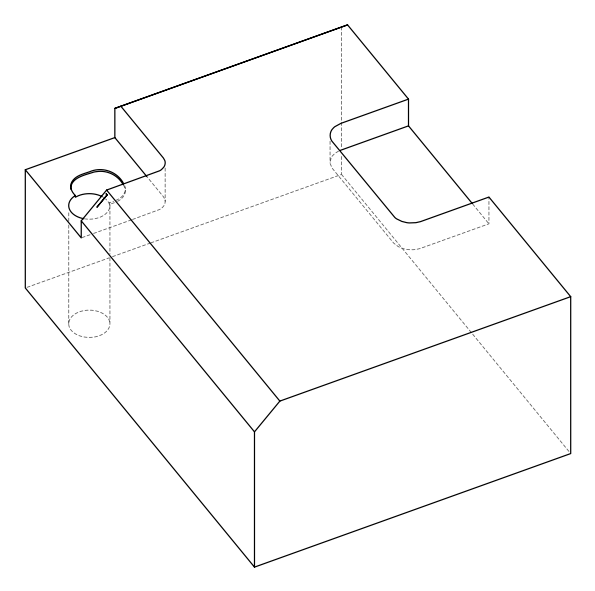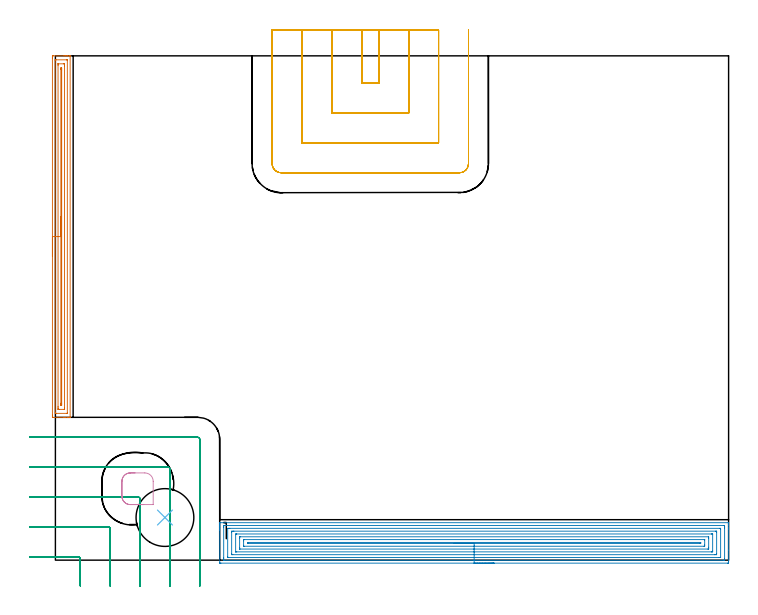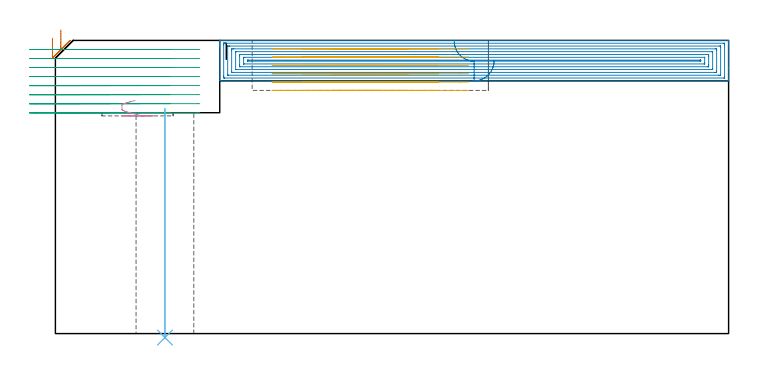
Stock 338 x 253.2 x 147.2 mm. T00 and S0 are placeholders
(PLAN: 6 operations, 2 tool changes, 43.7 min)
(1 AREA_MILL | FG_CHAMFER_SURFACE | UGT0205_001 | 5.98 min | 7404 mm3)
(2 AREA_MILL_1 | FG_CHAMFER_SURFACE_1 | UGT0205_001 | 16.58 min | 54279 mm3)
(3 MILL_CORNER_NOTCH_RECTANGULAR | CORNER_NOTCH_RECTANGULAR | UGT0201_094 | Follow Part, ap 5, ae 75% | 8.99 min | 211941 mm3)
(4 MILL_RECTANGULAR_POCKET | POCKET_RECTANGULAR_STRAIGHT | UGT0201_094 | Follow Part, ap 5, ae 75% | 0.25 min | 1793 mm3)
(5 MILL_SLOT | SLOT_PARTIAL_RECTANGULAR | UGT0201_094 | Follow Part, ap 5, ae 75% | 11.43 min | 202250 mm3)
(6 INDEXABLE_INSERT_DRILL_THROUGH_HOLE_FROM_SOLID | STEP1HOLE | NXT0302_029 | 0.47 min | 72764 mm3)
(TOOL UGT0205_001 | Chamfer Mill 20 x 3 x 45 deg. | D20 FL50 Z2)
(TOOL UGT0201_094 | End mill 20 mm | D20 FL38 Z4)
(TOOL NXT0302_029 | Index. Insert Drill 29mm [880-D2900L32-05] | D29 PA176 FL145 Z2)
(OP 1 AREA_MILL)
G17 G21 G94 G90
T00 M6
G54
G17 G0 G90 X-1.5 Y152.45 S1061 M3
G43 Z157.2 H0
Z148.3
G94 G1 Y152.488 Z147.428 F250.
Y152.602 Z146.564
Y152.791 Z145.712
Y153.053 Z144.88
Y153.387 Z144.074
Y153.79 Z143.3
Y154.258 Z142.564
Y154.79 Z141.872
Y155.379 Z141.229
Y156.022 Z140.64
Y156.714 Z140.108
Y157.45 Z139.64
Y158.224 Z139.237
Y159.03 Z138.903
Y159.862 Z138.641
Y160.714 Z138.452
Y161.578 Z138.338
Y162.45 Z138.3
Y252.182
X-1.499 Y252.594 Z138.301
X-1.495 Y253.069 Z138.303
X-1.492 Y253.191 Z138.306
X-1.024 Y253.2 Z138.773
X4.275 Z144.069
X4.841 Z144.638
X5.158 Z144.954
X5.724 Z145.521
X6.041 Z145.836
X7.059 Z146.858
X7.388 Y253.193 Z147.179
X7.397 Y253.191 Z147.188
X7.4 Y253.04 Z147.2
Y71.86
X7.397 Y71.707 Z147.188
X7.388 Y71.7 Z147.178
X7.059 Z146.858
X6.674 Z146.474
X6.041 Z145.836
X4.841 Z144.638
X4.275 Z144.069
X-1.024 Y71.701 Z138.773
X-1.253 Y71.704 Z138.544
X-1.492 Y71.709 Z138.306
X-1.495 Y71.831 Z138.303
X-1.499 Y72.306 Z138.301
X-1.5 Y72.787 Z138.3
Y162.45
X-0.086 Z139.714
Y251.018
X-0.084 Y251.122 Z139.716
X-0.081 Y251.173 Z139.719
X-0.078 Y251.19 Z139.722
X-0.032 Y251.193 Z139.768
X0.355 Y251.199 Z140.155
X5.655 Z145.455
X5.875 Y251.194 Z145.675
X5.979 Y251.189 Z145.779
X5.985 Y250.865 Z145.785
X5.986 Y250.809 Z145.786
Y73.882
X5.984 Y73.778 Z145.784
X5.981 Y73.727 Z145.781
X5.978 Y73.71 Z145.778
X5.932 Y73.707 Z145.732
X5.545 Y73.701 Z145.345
X0.245 Z140.045
X0.025 Y73.706 Z139.825
X-0.079 Y73.711 Z139.721
X-0.085 Y74.035 Z139.715
X-0.086 Y74.091 Z139.714
Y162.45
X1.328 Z141.128
X1.329 Y248.431 Z141.129
X1.331 Y249.024 Z141.131
X1.334 Y249.172 Z141.134
X1.335 Y249.185 Z141.135
X1.348 Y249.19 Z141.148
X1.393 Y249.196 Z141.193
X1.451 Y249.199 Z141.251
X4.101 Y249.2 Z143.901
X4.275 Y249.198 Z144.075
X4.449 Y249.194 Z144.249
X4.559 Y249.19 Z144.359
X4.565 Y249.123 Z144.365
X4.567 Y249.024 Z144.367
X4.57 Y248.725 Z144.37
X4.571 Y248.131 Z144.371
X4.572 Y247.831 Z144.372
X4.571 Y76.469 Z144.371
X4.569 Y75.876 Z144.369
X4.566 Y75.728 Z144.366
X4.565 Y75.715 Z144.365
X4.552 Y75.71 Z144.352
X4.507 Y75.704 Z144.307
X4.448 Y75.701 Z144.248
X1.799 Y75.7 Z141.599
X1.625 Y75.702 Z141.425
X1.451 Y75.706 Z141.251
X1.341 Y75.71 Z141.141
X1.335 Y75.777 Z141.135
X1.333 Y75.876 Z141.133
X1.329 Y76.175 Z141.129
Y76.769
X1.328 Y77.069 Z141.128
Y162.45
X2.743 Z142.543
Y246.346
X2.745 Y246.765 Z142.545
X2.749 Y246.996 Z142.549
X2.755 Y247.19 Z142.555
X2.95 Y247.191 Z142.75
X3.145 Y247.19 Z142.945
X3.15 Y247.002 Z142.95
X3.156 Y246.585 Z142.956
X3.157 Y245.69 Z142.957
Y78.554
X3.155 Y78.135 Z142.955
X3.151 Y77.904 Z142.951
X3.145 Y77.71 Z142.945
X2.95 Y77.709 Z142.75
X2.755 Y77.71 Z142.555
X2.75 Y77.898 Z142.55
X2.744 Y78.315 Z142.544
X2.743 Y78.554 Z142.543
Y78.791
Y162.45
Y163.322 Z142.581
Y164.186 Z142.695
Y165.038 Z142.883
Y165.87 Z143.146
Y166.676 Z143.48
Y167.45 Z143.882
Y168.186 Z144.351
Y168.878 Z144.882
Y169.521 Z145.472
Y170.11 Z146.115
Y170.642 Z146.807
Y171.11 Z147.543
Y171.513 Z148.317
Y171.847 Z149.122
Y172.109 Z149.954
Y172.298 Z150.806
Y172.412 Z151.671
Y172.45 Z152.543
G0 Z157.2
M5
M2
(OP 2 AREA_MILL_1)
G17 G21 G94 G90
T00 M6
G54
G17 G0 G90 X220.25 Y-1.5 S1061 M3
G43 Z157.2 H0
Z136.9
G94 G1 X220.212 Z136.028 F250.
X220.098 Z135.164
X219.909 Z134.312
X219.647 Z133.48
X219.313 Z132.674
X218.91 Z131.9
X218.442 Z131.164
X217.91 Z130.472
X217.321 Z129.829
X216.678 Z129.24
X215.986 Z128.709
X215.25 Z128.24
X214.476 Z127.837
X213.67 Z127.503
X212.838 Z127.241
X211.987 Z127.052
X211.122 Z126.938
X210.25 Z126.9
X83.103
X82.665 Y-1.496 Z126.902
X82.51 Y-1.491 Z126.906
X82.5 Y-1.333 Z127.064
Y15.107 Z143.502
Y15.702 Z144.096
Y16.274 Z144.671
Y16.584 Z144.98
Y17.156 Z145.552
Y17.466 Z145.86
Y18.085 Z146.484
Y18.482 Z146.881
X82.505 Y18.796 Z147.187
X82.508 Y18.797 Z147.188
X82.657 Y18.8 Z147.2
X337.843
X337.992 Y18.797 Z147.188
X337.995 Y18.796 Z147.187
X338. Y18.482 Z146.881
Y18.084 Z146.484
Y17.466 Z145.86
Y16.275 Z144.671
Y15.702 Z144.096
Y4.969 Z133.366
Y-0.761 Z127.636
X337.997 Y-1.047 Z127.35
X337.991 Y-1.491 Z126.906
X337.851 Y-1.496 Z126.902
X337.397 Y-1.5 Z126.9
X210.25
Y-0.086 Z128.314
X84.887 Y-0.085 Z128.315
X84.805 Y-0.084 Z128.316
X84.523 Y-0.079 Z128.321
X84.51 Y0.012 Z128.412
X84.503 Y0.214 Z128.614
X84.501 Y0.716 Z129.116
X84.5 Y1.099 Z129.499
X84.501 Y16.584 Z144.984
X84.502 Y16.964 Z145.364
X84.51 Y17.349 Z145.749
X84.516 Y17.38 Z145.78
X84.533 Y17.381 Z145.781
X84.583 Y17.384 Z145.784
X84.684 Y17.385 Z145.785
X84.887 Y17.386 Z145.786
X335.613 Y17.385 Z145.785
X335.695 Y17.384 Z145.784
X335.977 Y17.379 Z145.779
X335.99 Y17.288 Z145.688
X335.997 Y17.086 Z145.486
X335.999 Y16.584 Z144.984
X336. Y16.201 Z144.601
X335.999 Y0.716 Z129.116
X335.998 Y0.335 Z128.735
X335.99 Y-0.049 Z128.351
X335.984 Y-0.08 Z128.32
X335.967 Y-0.081 Z128.319
X335.917 Y-0.084 Z128.316
X335.816 Y-0.085 Z128.315
X335.613 Y-0.086 Z128.314
X210.25
Y1.328 Z129.728
X86.944 Y1.329 Z129.729
X86.672 Y1.33 Z129.73
X86.581 Y1.332 Z129.732
X86.518 Y1.335 Z129.735
X86.51 Y1.428 Z129.828
X86.503 Y1.598 Z129.998
X86.5 Y1.767 Z130.167
X86.501 Y15.871 Z144.271
X86.506 Y15.928 Z144.328
X86.511 Y15.965 Z144.365
X86.537 Y15.967 Z144.367
X86.672 Y15.969 Z144.369
X87.292 Y15.971 Z144.371
X87.564 Y15.972 Z144.372
X333.556 Y15.971 Z144.371
X333.828 Y15.97 Z144.37
X333.919 Y15.968 Z144.368
X333.982 Y15.965 Z144.365
X333.99 Y15.872 Z144.272
X333.996 Y15.702 Z144.102
X334. Y15.533 Z143.933
X333.999 Y1.429 Z129.829
X333.994 Y1.372 Z129.772
X333.989 Y1.335 Z129.735
X333.963 Y1.333 Z129.733
X333.828 Y1.331 Z129.731
X333.208 Y1.329 Z129.729
X332.936 Y1.328 Z129.728
X210.25
Y2.743 Z131.143
X89.081
X88.617 Y2.747 Z131.147
X88.51 Y2.75 Z131.15
X88.505 Y2.934 Z131.334
X88.5 Y3.317 Z131.717
X88.501 Y13.939 Z142.339
X88.51 Y14.358 Z142.758
X88.524 Y14.55 Z142.95
X88.726 Y14.554 Z142.954
X89.349 Y14.557 Z142.957
X89.615
X331.419
X331.883 Y14.553 Z142.953
X331.99 Y14.55 Z142.95
X331.995 Y14.366 Z142.766
X332. Y13.983 Z142.383
X331.999 Y3.361 Z131.761
X331.99 Y2.942 Z131.342
X331.976 Y2.75 Z131.15
X331.774 Y2.746 Z131.146
X331.151 Y2.743 Z131.143
X330.885
X210.25
Y4.157 Z132.557
X91.047
X90.874 Y4.158 Z132.558
X90.53 Y4.164 Z132.564
X90.508 Y4.171 Z132.571
X90.504 Y4.178 Z132.578
X90.501 Y4.201 Z132.601
Y12.801 Z141.201
X90.506 Y13.058 Z141.458
X90.51 Y13.129 Z141.529
X90.788 Y13.139 Z141.539
X90.96 Y13.142 Z141.542
X91.047 Y13.143 Z141.543
X329.453
X329.626 Y13.141 Z141.541
X329.969 Y13.136 Z141.536
X329.992 Y13.129 Z141.529
X329.996 Y13.122 Z141.522
X329.999 Y13.099 Z141.499
Y4.499 Z132.899
X329.994 Y4.242 Z132.642
X329.99 Y4.171 Z132.571
X329.712 Y4.161 Z132.561
X329.54 Y4.158 Z132.558
X329.453 Y4.157 Z132.557
X210.25
Y5.571 Z133.971
X92.654 Y5.572 Z133.972
X92.576 Y5.573 Z133.973
X92.531 Y5.575 Z133.975
X92.514 Y5.577 Z133.977
X92.51 Y5.594 Z133.994
X92.504 Y6.005 Z134.405
X92.501 Y6.417 Z134.817
X92.5 Y10.825 Z139.225
X92.503 Y11.295 Z139.695
X92.508 Y11.699 Z140.099
X92.514 Y11.722 Z140.122
X92.534 Y11.724 Z140.124
X92.588 Y11.727 Z140.127
X92.698 Y11.728 Z140.128
X92.918 Y11.729 Z140.129
X327.846 Y11.728 Z140.128
X327.924 Y11.727 Z140.127
X327.969 Y11.725 Z140.125
X327.986 Y11.723 Z140.123
X327.99 Y11.706 Z140.106
X327.996 Y11.295 Z139.695
X328. Y10.883 Z139.283
Y6.475 Z134.875
X327.997 Y6.005 Z134.405
X327.992 Y5.601 Z134.001
X327.986 Y5.578 Z133.978
X327.966 Y5.576 Z133.976
X327.912 Y5.573 Z133.973
X327.802 Y5.572 Z133.972
X327.582 Y5.571 Z133.971
X210.25
Y6.985 Z135.385
X94.702 Y6.986 Z135.386
X94.6 Y6.988 Z135.388
X94.529 Y6.992 Z135.392
X94.509 Y6.999 Z135.399
X94.504 Y7.011 Z135.411
X94.502 Y7.026 Z135.426
X94.5 Y7.086 Z135.486
X94.501 Y9.731 Z138.131
X94.504 Y9.931 Z138.331
X94.514 Y10.308 Z138.708
X94.702 Y10.312 Z138.712
X94.803 Y10.314 Z138.714
X325.798
X325.9 Y10.312 Z138.712
X325.971 Y10.308 Z138.708
X325.991 Y10.301 Z138.701
X325.996 Y10.289 Z138.689
X325.998 Y10.274 Z138.674
X326. Y10.214 Z138.614
X325.999 Y7.569 Z135.969
X325.996 Y7.369 Z135.769
X325.986 Y6.992 Z135.392
X325.798 Y6.988 Z135.388
X325.697 Y6.986 Z135.386
X210.25 Y6.985 Z135.385
Y8.4 Z136.8
X96.599
X96.569
X96.541 Y8.403 Z136.803
X96.519 Y8.406 Z136.806
X96.51 Y8.439 Z136.839
X96.5 Y8.637 Z137.037
Y8.65 Z137.05
X96.507 Y8.866 Z137.266
X96.509 Y8.888 Z137.288
X96.569 Y8.893 Z137.293
X96.703 Y8.898 Z137.298
X96.872 Y8.9 Z137.3
X323.901
X323.931 Y8.899 Z137.299
X323.959 Y8.897 Z137.297
X323.981 Y8.894 Z137.294
X323.99 Y8.861 Z137.261
X324. Y8.663 Z137.063
Y8.65 Z137.05
X323.993 Y8.434 Z136.834
X323.991 Y8.412 Z136.812
X323.931 Y8.407 Z136.807
X323.797 Y8.402 Z136.802
X323.628 Y8.4 Z136.8
X210.25
X209.378 Z136.838
X208.514 Z136.951
X207.662 Z137.14
X206.83 Z137.403
X206.024 Z137.736
X205.25 Z138.139
X204.514 Z138.608
X203.822 Z139.139
X203.179 Z139.728
X202.59 Z140.372
X202.059 Z141.064
X201.59 Z141.8
X201.187 Z142.573
X200.853 Z143.379
X200.591 Z144.211
X200.402 Z145.063
X200.288 Z145.928
X200.25 Z146.8
G0 Z157.2
M5
M2
(OP 3 MILL_CORNER_NOTCH_RECTANGULAR)
G17 G21 G94 G90
T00 M6
G54
G17 G0 G90 X12.5 Y-13. S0 M3
G43 Z157.2 H0
Z142.662
G94 G1 Y-10. F250.
Y0.705 F500.
G3 X11.505 Y1.7 R1.
G1 X-10.
X-13. F250.
G0 Z157.2
X27.5 Y-13.
Z142.662
G1 Y-10.
Y15.705 F500.
G3 X26.505 Y16.7 R1.
G1 X-10.
X-13. F250.
G0 Z157.2
X42.5 Y-13.
Z142.662
G1 Y-10.
Y30.705 F500.
G3 X41.505 Y31.7 R1.
G1 X-10.
X-13. F250.
G0 Z157.2
X57.5 Y-13.
Z142.662
G1 Y-10.
Y45.704 F500.
G3 X56.504 Y46.7 R1.
G1 X-10.
X-13. F250.
G0 Z157.2
X72.5 Y-13.
Z142.662
G1 Y-10.
Y60.6 F500.
G3 X71.4 Y61.7 R1.1
G1 X-10.
X-13. F250.
G0 Z157.2
X12.5 Y-13.
Z138.125
G1 Y-10.
Y0.705 F500.
G3 X11.505 Y1.7 R1.
G1 X-10.
X-13. F250.
G0 Z157.2
X27.5 Y-13.
Z138.125
G1 Y-10.
Y15.705 F500.
G3 X26.505 Y16.7 R1.
G1 X-10.
X-13. F250.
G0 Z157.2
X42.5 Y-13.
Z138.125
G1 Y-10.
Y30.705 F500.
G3 X41.505 Y31.7 R1.
G1 X-10.
X-13. F250.
G0 Z157.2
X57.5 Y-13.
Z138.125
G1 Y-10.
Y45.704 F500.
G3 X56.504 Y46.7 R1.
G1 X-10.
X-13. F250.
G0 Z157.2
X72.5 Y-13.
Z138.125
G1 Y-10.
Y60.6 F500.
G3 X71.4 Y61.7 R1.1
G1 X-10.
X-13. F250.
G0 Z157.2
X12.5 Y-13.
Z133.587
G1 Y-10.
Y0.705 F500.
G3 X11.505 Y1.7 R1.
G1 X-10.
X-13. F250.
G0 Z157.2
X27.5 Y-13.
Z133.587
G1 Y-10.
Y15.705 F500.
G3 X26.505 Y16.7 R1.
G1 X-10.
X-13. F250.
G0 Z157.2
X42.5 Y-13.
Z133.587
G1 Y-10.
Y30.705 F500.
G3 X41.505 Y31.7 R1.
G1 X-10.
X-13. F250.
G0 Z157.2
X57.5 Y-13.
Z133.587
G1 Y-10.
Y45.704 F500.
G3 X56.504 Y46.7 R1.
G1 X-10.
X-13. F250.
G0 Z157.2
X72.5 Y-13.
Z133.587
G1 Y-10.
Y60.6 F500.
G3 X71.4 Y61.7 R1.1
G1 X-10.
X-13. F250.
G0 Z157.2
X12.5 Y-13.
Z129.05
G1 Y-10.
Y0.705 F500.
G3 X11.505 Y1.7 R1.
G1 X-10.
X-13. F250.
G0 Z157.2
X27.5 Y-13.
Z129.05
G1 Y-10.
Y15.705 F500.
G3 X26.505 Y16.7 R1.
G1 X-10.
X-13. F250.
G0 Z157.2
X42.5 Y-13.
Z129.05
G1 Y-10.
Y30.705 F500.
G3 X41.505 Y31.7 R1.
G1 X-10.
X-13. F250.
G0 Z157.2
X57.5 Y-13.
Z129.05
G1 Y-10.
Y45.704 F500.
G3 X56.504 Y46.7 R1.
G1 X-10.
X-13. F250.
G0 Z157.2
X72.5 Y-13.
Z129.05
G1 Y-10.
Y60.6 F500.
G3 X71.4 Y61.7 R1.1
G1 X-10.
X-13. F250.
G0 Z157.2
X12.5 Y-13.
Z124.512
G1 Y-10.
Y0.705 F500.
G3 X11.505 Y1.7 R1.
G1 X-10.
X-13. F250.
G0 Z157.2
X27.5 Y-13.
Z124.512
G1 Y-10.
Y15.705 F500.
G3 X26.505 Y16.7 R1.
G1 X-10.
X-13. F250.
G0 Z157.2
X42.5 Y-13.
Z124.512
G1 Y-10.
Y30.705 F500.
G3 X41.505 Y31.7 R1.
G1 X-10.
X-13. F250.
G0 Z157.2
X57.5 Y-13.
Z124.512
G1 Y-10.
Y45.704 F500.
G3 X56.504 Y46.7 R1.
G1 X-10.
X-13. F250.
G0 Z157.2
X72.5 Y-13.
Z124.512
G1 Y-10.
Y60.6 F500.
G3 X71.4 Y61.7 R1.1
G1 X-10.
X-13. F250.
G0 Z157.2
X12.5 Y-13.
Z119.975
G1 Y-10.
Y0.705 F500.
G3 X11.505 Y1.7 R1.
G1 X-10.
X-13. F250.
G0 Z157.2
X27.5 Y-13.
Z119.975
G1 Y-10.
Y15.705 F500.
G3 X26.505 Y16.7 R1.
G1 X-10.
X-13. F250.
G0 Z157.2
X42.5 Y-13.
Z119.975
G1 Y-10.
Y30.705 F500.
G3 X41.505 Y31.7 R1.
G1 X-10.
X-13. F250.
G0 Z157.2
X57.5 Y-13.
Z119.975
G1 Y-10.
Y45.704 F500.
G3 X56.504 Y46.7 R1.
G1 X-10.
X-13. F250.
G0 Z157.2
X72.5 Y-13.
Z119.975
G1 Y-10.
Y60.6 F500.
G3 X71.4 Y61.7 R1.1
G1 X-10.
X-13. F250.
G0 Z157.2
X12.5 Y-13.
Z115.437
G1 Y-10.
Y0.705 F500.
G3 X11.505 Y1.7 R1.
G1 X-10.
X-13. F250.
G0 Z157.2
X27.5 Y-13.
Z115.437
G1 Y-10.
Y15.705 F500.
G3 X26.505 Y16.7 R1.
G1 X-10.
X-13. F250.
G0 Z157.2
X42.5 Y-13.
Z115.437
G1 Y-10.
Y30.705 F500.
G3 X41.505 Y31.7 R1.
G1 X-10.
X-13. F250.
G0 Z157.2
X57.5 Y-13.
Z115.437
G1 Y-10.
Y45.704 F500.
G3 X56.504 Y46.7 R1.
G1 X-10.
X-13. F250.
G0 Z157.2
X72.5 Y-13.
Z115.437
G1 Y-10.
Y60.6 F500.
G3 X71.4 Y61.7 R1.1
G1 X-10.
X-13. F250.
G0 Z157.2
X12.5 Y-13.
Z110.9
G1 Y-10.
Y0.705 F500.
G3 X11.505 Y1.7 R1.
G1 X-10.
X-13. F250.
G0 Z157.2
X27.5 Y-13.
Z110.9
G1 Y-10.
Y15.705 F500.
G3 X26.505 Y16.7 R1.
G1 X-10.
X-13. F250.
G0 Z157.2
X42.5 Y-13.
Z110.9
G1 Y-10.
Y30.705 F500.
G3 X41.505 Y31.7 R1.
G1 X-10.
X-13. F250.
G0 Z157.2
X57.5 Y-13.
Z110.9
G1 Y-10.
Y45.704 F500.
G3 X56.504 Y46.7 R1.
G1 X-10.
X-13. F250.
G0 Z157.2
X72.5 Y-13.
Z110.9
G1 Y-10.
Y60.6 F500.
G3 X71.4 Y61.7 R1.1
G1 X-10.
X-13. F250.
G0 Z157.2
M5
M2
(OP 4 MILL_RECTANGULAR_POCKET)
G17 G21 G94 G90
T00 M6
G54
G17 G0 G90 X40.018 Y43.8 S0 M3
G43 Z157.2 H0
Z117.037
G94 G1 X37.6 Z116.39 F250.
X37.31 Z116.312
X36.566 Y43.681 Z116.11
X35.856 Y43.432 Z115.908
X35.201 Y43.06 Z115.707
X34.623 Y42.577 Z115.505
X34.14 Y41.999 Z115.303
X33.768 Y41.344 Z115.101
X33.519 Y40.634 Z114.899
X33.4 Y39.89 Z114.698
Y31.81 Z112.533
X33.519 Y31.066 Z112.331
X33.768 Y30.356 Z112.129
X34.14 Y29.701 Z111.927
X34.623 Y29.123 Z111.726
X35.201 Y28.64 Z111.524
X35.856 Y28.268 Z111.322
X36.566 Y28.019 Z111.12
X37.31 Y27.9 Z110.918
X37.6 Z110.841
X43.35 Z109.3
X49.1 F500.
Y39.6
G3 X44.9 Y43.8 R4.2
G1 X37.6
G3 X33.4 Y39.6 R4.2
G1 Y32.1
G3 X37.6 Y27.9 R4.2
G1 X43.35
X44.35
G0 Z157.2
M5
M2
(OP 5 MILL_SLOT)
G17 G21 G94 G90
T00 M6
G54
G17 G0 G90 X153.8 Y266.2 S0 M3
G43 Z157.2 H0
Z143.017
G94 G1 Y263.2 F250.
Y239.5 F500.
X162.4
Y263.2
Y266.2 F250.
X138.8
Y263.2
Y224.5 F500.
X177.4
Y263.2
Y266.2 F250.
X123.8
Y263.2
Y209.5 F500.
X192.4
Y263.2
Y266.2 F250.
X108.8
Y263.2
Y199.1 F500.
G3 X113.4 Y194.5 R4.6
G1 X202.8
G3 X207.4 Y199.1 R4.6
G1 Y263.2
Y266.2 F250.
G0 X153.8 Z138.833
G1 Y263.2
Y239.5 F500.
X162.4
Y263.2
Y266.2 F250.
X138.8
Y263.2
Y224.5 F500.
X177.4
Y263.2
Y266.2 F250.
X123.8
Y263.2
Y209.5 F500.
X192.4
Y263.2
Y266.2 F250.
X108.8
Y263.2
Y199.1 F500.
G3 X113.4 Y194.5 R4.6
G1 X202.8
G3 X207.4 Y199.1 R4.6
G1 Y263.2
Y266.2 F250.
G0 X153.8 Z134.65
G1 Y263.2
Y239.5 F500.
X162.4
Y263.2
Y266.2 F250.
X138.8
Y263.2
Y224.5 F500.
X177.4
Y263.2
Y266.2 F250.
X123.8
Y263.2
Y209.5 F500.
X192.4
Y263.2
Y266.2 F250.
X108.8
Y263.2
Y199.1 F500.
G3 X113.4 Y194.5 R4.6
G1 X202.8
G3 X207.4 Y199.1 R4.6
G1 Y263.2
Y266.2 F250.
G0 X153.8 Z130.467
G1 Y263.2
Y239.5 F500.
X162.4
Y263.2
Y266.2 F250.
X138.8
Y263.2
Y224.5 F500.
X177.4
Y263.2
Y266.2 F250.
X123.8
Y263.2
Y209.5 F500.
X192.4
Y263.2
Y266.2 F250.
X108.8
Y263.2
Y199.1 F500.
G3 X113.4 Y194.5 R4.6
G1 X202.8
G3 X207.4 Y199.1 R4.6
G1 Y263.2
Y266.2 F250.
G0 X153.8 Z126.283
G1 Y263.2
Y239.5 F500.
X162.4
Y263.2
Y266.2 F250.
X138.8
Y263.2
Y224.5 F500.
X177.4
Y263.2
Y266.2 F250.
X123.8
Y263.2
Y209.5 F500.
X192.4
Y263.2
Y266.2 F250.
X108.8
Y263.2
Y199.1 F500.
G3 X113.4 Y194.5 R4.6
G1 X202.8
G3 X207.4 Y199.1 R4.6
G1 Y263.2
Y266.2 F250.
G0 X153.8 Z122.1
G1 Y263.2
Y239.5 F500.
X162.4
Y263.2
Y266.2 F250.
X138.8
Y263.2
Y224.5 F500.
X177.4
Y263.2
Y266.2 F250.
X123.8
Y263.2
Y209.5 F500.
X192.4
Y263.2
Y266.2 F250.
X108.8
Y263.2
Y199.1 F500.
G3 X113.4 Y194.5 R4.6
G1 X202.8
G3 X207.4 Y199.1 R4.6
G1 Y263.2
Y266.2 F250.
G0 Z157.2
M5
M2
(OP 6 INDEXABLE_INSERT_DRILL_THROUGH_HOLE_FROM_SOLID)
G17 G21 G94 G90
T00 M6
G54
G17 G0 G90 X55. Y21.4 S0 M3
G43 Z157.2 H1
G94 G81 G98 Z-2.006 F250. R112.9
G80
M5
M2
